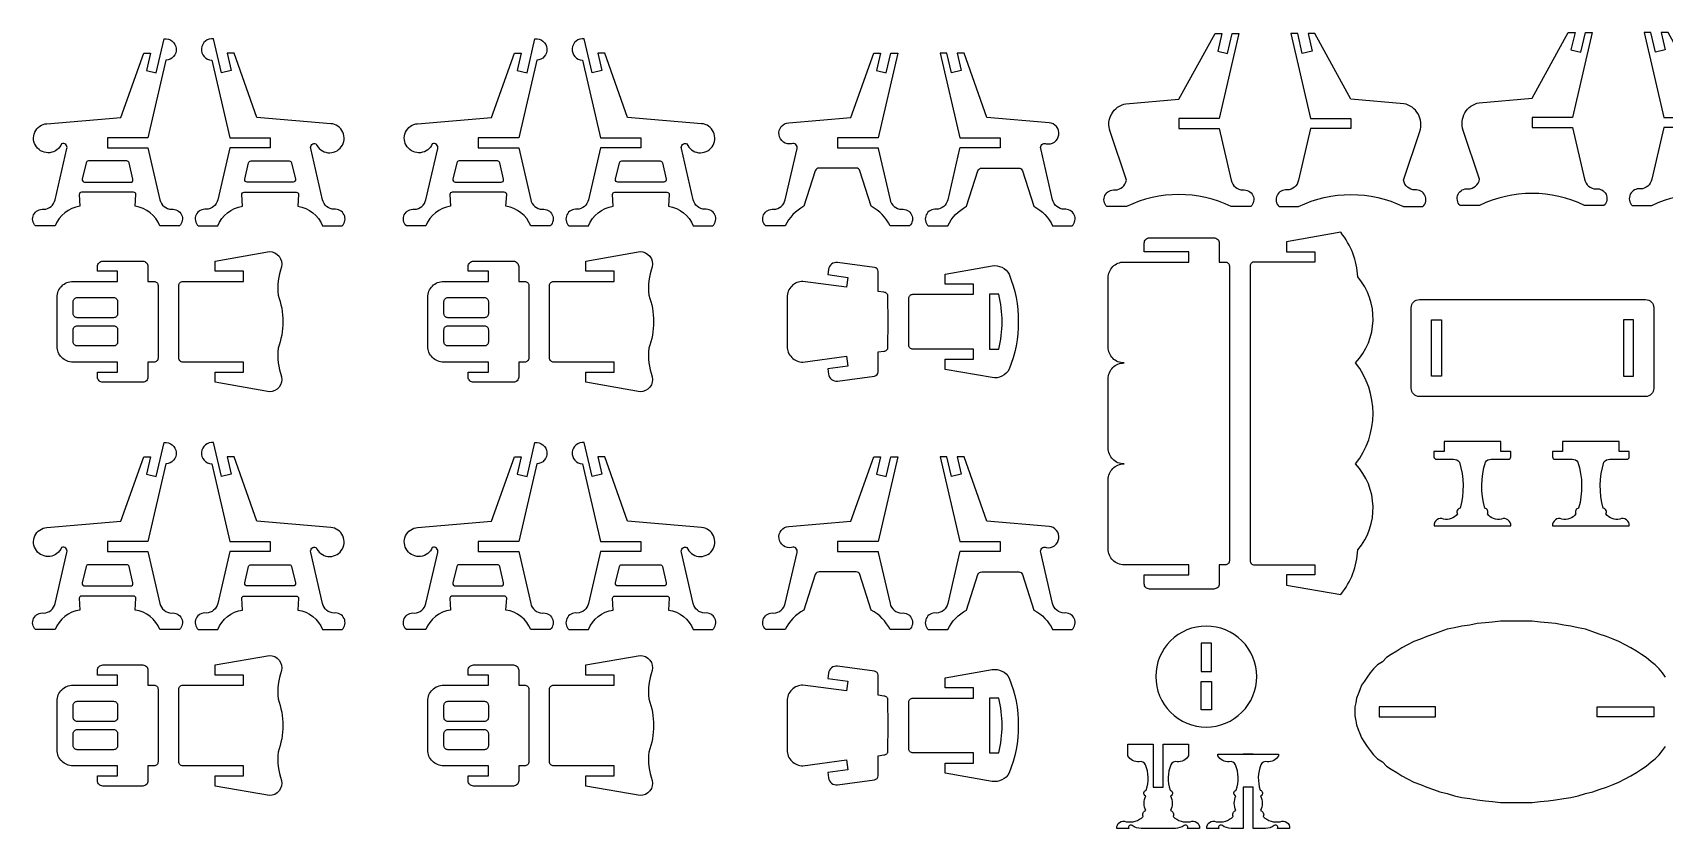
# Model space of a CAD drawing. Extents: x 4321 to 5337, y 1081 to 1720.
# Drawn here: x 4321.1 to 4805.8, y 1481.9 to 1718.4 of the extents above; entities that cross this region are included whole.
import ezdxf

# ---------------------------------------------------------------- set-up
doc = ezdxf.new("R2010")
doc.units = 0
doc.header["$MEASUREMENT"] = 0
doc.layers.add('LAYER1', color=18, linetype='CONTINUOUS')

msp = doc.modelspace()

# ---------------------------------------------------------------- linework, layer by layer
at = {"layer": 'LAYER1'}
for points in [[(4343.34, 1685.68), (4343.34, 1684.18), (4355.34, 1684.18), (4358.91, 1668.79, 0.343544), (4362.32, 1665.92, -0.729626), (4364.7, 1660.99), (4358.91, 1660.99, 0.693778), (4358.91, 1660.99, 0.271498), (4351.55, 1666.82), (4351.78, 1670.31, 0.394231), (4351.06, 1670.98), (4335.61, 1670.98, 0.394231), (4334.9, 1670.31), (4335.12, 1666.82, 0.271498), (4327.77, 1660.99), (4321.98, 1660.99, -0.729626), (4324.35, 1665.92, 0.343544), (4327.77, 1668.79), (4331.29, 1683.96, 0.616854), (4329.69, 1685.4, -0.585378), (4322.2, 1684.5, -0.585378), (4325.33, 1691.37), (4347.3, 1693.21), (4354.08, 1712.38), (4356.09, 1712.38), (4354.89, 1707.21), (4357.82, 1706.53), (4360.15, 1716.58, -0.427759), (4363.73, 1713.7, -0.427759), (4360.69, 1710.25), (4355.34, 1687.18), (4343.34, 1687.18)], [(4391.64, 1685.68), (4391.64, 1684.18), (4379.64, 1684.18), (4376.07, 1668.79, -0.343544), (4372.65, 1665.92, 0.729626), (4370.28, 1660.99), (4376.07, 1660.99, -0.693778), (4376.07, 1660.99, -0.271498), (4383.42, 1666.82), (4383.2, 1670.31, -0.394231), (4383.91, 1670.98), (4399.36, 1670.98, -0.394231), (4400.08, 1670.31), (4399.85, 1666.82, -0.271498), (4407.21, 1660.99), (4413, 1660.99, 0.729626), (4410.62, 1665.92, -0.343544), (4407.21, 1668.79), (4403.69, 1683.96, -0.616854), (4405.28, 1685.4, 0.585378), (4412.78, 1684.5, 0.585378), (4409.64, 1691.37), (4387.67, 1693.21), (4380.9, 1712.38), (4378.88, 1712.38), (4380.08, 1707.21), (4377.16, 1706.53), (4374.83, 1716.58, 0.427759), (4371.24, 1713.7, 0.427759), (4374.28, 1710.25), (4379.64, 1687.18), (4391.64, 1687.18)], [(4453.46, 1685.68), (4453.46, 1684.18), (4465.46, 1684.18), (4469.03, 1668.79, 0.343544), (4472.44, 1665.92, -0.729626), (4474.82, 1660.99), (4469.03, 1660.99, 0.693778), (4469.03, 1660.99, 0.271498), (4461.67, 1666.82), (4461.9, 1670.31, 0.394231), (4461.18, 1670.98), (4445.74, 1670.98, 0.394231), (4445.02, 1670.31), (4445.24, 1666.82, 0.271498), (4437.89, 1660.99), (4432.1, 1660.99, -0.729626), (4434.47, 1665.92, 0.343544), (4437.89, 1668.79), (4441.41, 1683.96, 0.616854), (4439.81, 1685.4, -0.585378), (4432.32, 1684.5, -0.585378), (4435.45, 1691.37), (4457.42, 1693.21), (4464.2, 1712.38), (4466.21, 1712.38), (4465.01, 1707.21), (4467.94, 1706.53), (4470.27, 1716.58, -0.427759), (4473.85, 1713.7, -0.427759), (4470.82, 1710.25), (4465.46, 1687.18), (4453.46, 1687.18)], [(4501.76, 1685.68), (4501.76, 1684.18), (4489.76, 1684.18), (4486.19, 1668.79, -0.343544), (4482.77, 1665.92, 0.729626), (4480.4, 1660.99), (4486.19, 1660.99, -0.693778), (4486.19, 1660.99, -0.271498), (4493.54, 1666.82), (4493.32, 1670.31, -0.394231), (4494.04, 1670.98), (4509.48, 1670.98, -0.394231), (4510.2, 1670.31), (4509.97, 1666.82, -0.271498), (4517.33, 1660.99), (4523.12, 1660.99, 0.729626), (4520.74, 1665.92, -0.343544), (4517.33, 1668.79), (4513.81, 1683.96, -0.616854), (4515.4, 1685.4, 0.585378), (4522.9, 1684.5, 0.585378), (4519.76, 1691.37), (4497.79, 1693.21), (4491.02, 1712.38), (4489, 1712.38), (4490.2, 1707.21), (4487.28, 1706.53), (4484.95, 1716.58, 0.427759), (4481.36, 1713.7, 0.427759), (4484.4, 1710.25), (4489.76, 1687.18), (4501.76, 1687.18)], [(4661.56, 1691.43), (4661.56, 1689.93), (4673.56, 1689.93), (4677.14, 1674.54, 0.343544), (4680.55, 1671.67, -0.729626), (4682.92, 1666.74), (4677.14, 1666.74, 0.230289), (4645.99, 1666.74), (4640.21, 1666.74, -0.729626), (4642.58, 1671.67, 0.343544), (4645.99, 1674.54), (4641.14, 1689.07, -0.456332), (4645.83, 1697.31), (4661.56, 1698.63), (4672.31, 1718.13), (4674.32, 1718.13), (4673.12, 1712.96), (4676.04, 1712.28), (4677.4, 1718.13), (4679.41, 1718.13), (4673.56, 1692.93), (4661.56, 1692.93)], [(4712.69, 1691.43), (4712.69, 1689.93), (4700.69, 1689.93), (4697.12, 1674.54, -0.343544), (4693.71, 1671.67, 0.729626), (4691.34, 1666.74), (4697.12, 1666.74, -0.230289), (4728.27, 1666.74), (4734.05, 1666.74, 0.729626), (4731.68, 1671.67, -0.343544), (4728.27, 1674.54), (4733.12, 1689.07, 0.456332), (4728.43, 1697.31), (4712.69, 1698.63), (4701.95, 1718.13), (4699.94, 1718.13), (4701.14, 1712.96), (4698.22, 1712.28), (4696.86, 1718.13), (4694.84, 1718.13), (4700.69, 1692.93), (4712.69, 1692.93)], [(4766.48, 1691.74), (4766.48, 1690.24), (4778.48, 1690.24), (4782.06, 1674.85, 0.343544), (4785.47, 1671.98, -0.729626), (4787.84, 1667.06), (4782.06, 1667.06, 0.230289), (4750.91, 1667.06), (4745.13, 1667.06, -0.729626), (4747.5, 1671.98, 0.343544), (4750.91, 1674.85), (4746.05, 1689.39, -0.456332), (4750.74, 1697.62), (4766.48, 1698.94), (4777.22, 1718.44), (4779.24, 1718.44), (4778.04, 1713.28), (4780.96, 1712.6), (4782.32, 1718.44), (4784.33, 1718.44), (4778.48, 1693.24), (4766.48, 1693.24)], [(4817.61, 1691.74), (4817.61, 1690.24), (4805.61, 1690.24), (4802.04, 1674.85, -0.343544), (4798.63, 1671.98, 0.729626), (4796.26, 1667.06), (4802.04, 1667.06, -0.230289), (4833.19, 1667.06), (4838.97, 1667.06, 0.729626), (4836.6, 1671.98, -0.343544), (4833.19, 1674.85), (4838.04, 1689.39, 0.456332), (4833.35, 1697.62), (4817.61, 1698.94), (4806.87, 1718.44), (4804.86, 1718.44), (4806.06, 1713.28), (4803.13, 1712.6), (4801.78, 1718.44), (4799.76, 1718.44), (4805.61, 1693.24), (4817.61, 1693.24)], [(4560.2, 1684.18), (4572.21, 1684.18, 0.04526), (4572.25, 1683.96), (4575.77, 1668.79, 0.343544), (4579.18, 1665.92, -0.729626), (4581.55, 1660.99), (4575.77, 1660.99, 0.157681), (4570.21, 1666.82), (4566.83, 1677.34, 0.325785), (4565.69, 1678.18), (4554.71, 1678.18, 0.325785), (4553.56, 1677.34), (4550.18, 1666.82, 0.157681), (4544.62, 1660.99), (4538.84, 1660.99, -0.729626), (4541.21, 1665.92, 0.343544), (4544.62, 1668.79), (4548.15, 1683.96, 0.616854), (4546.55, 1685.4, -0.432644), (4542.79, 1688.07, -0.432644), (4545.69, 1691.66), (4564.16, 1693.21), (4570.94, 1712.38), (4572.95, 1712.38), (4571.75, 1707.21), (4574.67, 1706.53), (4576.03, 1712.38), (4578.05, 1712.38), (4572.2, 1687.18), (4560.2, 1687.18)], [(4608.5, 1684.18), (4596.49, 1684.18, -0.04526), (4596.45, 1683.96), (4592.92, 1668.79, -0.343544), (4589.51, 1665.92, 0.729626), (4587.14, 1660.99), (4592.92, 1660.99, -0.157681), (4598.48, 1666.82), (4601.86, 1677.34, -0.325785), (4603.01, 1678.18), (4613.99, 1678.18, -0.325785), (4615.13, 1677.34), (4618.51, 1666.82, -0.157681), (4624.07, 1660.99), (4629.85, 1660.99, 0.729626), (4627.48, 1665.92, -0.343544), (4624.07, 1668.79), (4620.55, 1683.96, -0.616854), (4622.14, 1685.4, 0.432644), (4625.9, 1688.07, 0.432644), (4623, 1691.66), (4604.53, 1693.21), (4597.76, 1712.38), (4595.74, 1712.38), (4596.94, 1707.21), (4594.02, 1706.53), (4592.66, 1712.38), (4590.65, 1712.38), (4596.5, 1687.18), (4608.5, 1687.18)], [(4343.34, 1680.29), (4337.65, 1680.29, 0.348878), (4336.95, 1679.73), (4335.82, 1674.86, 0.482714), (4336.52, 1673.98), (4350.15, 1673.98, 0.216532), (4350.7, 1674.22, 0.240993), (4350.86, 1674.86), (4349.72, 1679.73, 0.348878), (4349.02, 1680.29)], [(4391.64, 1680.29), (4397.32, 1680.29, -0.348878), (4398.02, 1679.73), (4399.16, 1674.86, -0.482714), (4398.45, 1673.98), (4384.82, 1673.98, -0.216532), (4384.28, 1674.22, -0.240993), (4384.12, 1674.86), (4385.25, 1679.73, -0.348878), (4385.95, 1680.29)], [(4453.46, 1680.29), (4447.77, 1680.29, 0.348878), (4447.07, 1679.73), (4445.94, 1674.86, 0.482714), (4446.64, 1673.98), (4460.28, 1673.98, 0.216532), (4460.82, 1674.22, 0.240993), (4460.98, 1674.86), (4459.84, 1679.73, 0.348878), (4459.14, 1680.29)], [(4501.76, 1680.29), (4507.44, 1680.29, -0.348878), (4508.15, 1679.73), (4509.28, 1674.86, -0.482714), (4508.58, 1673.98), (4494.94, 1673.98, -0.216532), (4494.4, 1674.22, -0.240993), (4494.24, 1674.86), (4495.37, 1679.73, -0.348878), (4496.07, 1680.29)], [(4714.74, 1645.82, 0.157436), (4709.65, 1659.09), (4693.53, 1656.26), (4693.53, 1653.26), (4701.93, 1653.26), (4701.93, 1650.26), (4683.93, 1650.26, 0.414214), (4682.73, 1649.06), (4682.73, 1638.26), (4682.73, 1561.46, 0.414214), (4683.93, 1560.26), (4701.93, 1560.26), (4701.93, 1557.26), (4693.53, 1557.26), (4693.53, 1554.26), (4709.65, 1551.42, 0.157436), (4714.74, 1564.7, 0.379394), (4714.06, 1590.26, 0.346118), (4714.06, 1620.26, 0.379394)], [(4364.51, 1632.5), (4364.51, 1643.3, -0.414214), (4365.71, 1644.5), (4383.71, 1644.5), (4383.71, 1647.5), (4375.31, 1647.5), (4375.31, 1650.5), (4391.43, 1653.34, -0.480696), (4395.03, 1648.84, 0.114725), (4394, 1640.4, -0.088383), (4395.42, 1632.5, -0.088383), (4394, 1624.61, 0.114725), (4395.03, 1616.17, -0.480696), (4391.43, 1611.67), (4375.31, 1614.51), (4375.31, 1617.51), (4383.71, 1617.51), (4383.71, 1620.5), (4365.71, 1620.5, -0.414214), (4364.51, 1621.7)], [(4474.63, 1632.5), (4474.63, 1643.3, -0.414214), (4475.83, 1644.5), (4493.83, 1644.5), (4493.83, 1647.5), (4485.43, 1647.5), (4485.43, 1650.5), (4501.55, 1653.34, -0.480696), (4505.15, 1648.84, 0.114725), (4504.12, 1640.4, -0.088383), (4505.54, 1632.5, -0.088383), (4504.12, 1624.61, 0.114725), (4505.15, 1616.17, -0.480696), (4501.55, 1611.67), (4485.43, 1614.51), (4485.43, 1617.51), (4493.83, 1617.51), (4493.83, 1620.5), (4475.83, 1620.5, -0.414214), (4474.63, 1621.7)], [(4645.28, 1590.26, -0.414214), (4640.56, 1594.97), (4640.56, 1615.55, -0.414214), (4645.28, 1620.26, -0.414214), (4640.56, 1624.97), (4640.56, 1645.55, -0.414214), (4645.28, 1650.26), (4664.56, 1650.26), (4664.56, 1653.26), (4651.28, 1653.26), (4651.28, 1655.89, -0.414214), (4652.85, 1657.46), (4671.99, 1657.46, -0.414214), (4673.56, 1655.89), (4673.56, 1650.26), (4675.36, 1650.26, -0.414214), (4676.56, 1649.06), (4676.56, 1561.46, -0.414214), (4675.36, 1560.26), (4673.56, 1560.26), (4673.56, 1554.63, -0.414214), (4671.99, 1553.06), (4652.85, 1553.06, -0.414214), (4651.28, 1554.63), (4651.28, 1557.26), (4664.56, 1557.26), (4664.56, 1560.26), (4645.28, 1560.26, -0.414214), (4640.56, 1564.97), (4640.56, 1585.55, -0.414214)], [(4333.05, 1644.5), (4346.34, 1644.5), (4346.34, 1647.5), (4340.34, 1647.5), (4340.34, 1648.93, -0.414214), (4341.91, 1650.5), (4353.77, 1650.5, -0.414214), (4355.34, 1648.93), (4355.34, 1644.5), (4357.14, 1644.5, -0.414214), (4358.34, 1643.3), (4358.34, 1621.7, -0.414214), (4357.14, 1620.5), (4355.34, 1620.5), (4355.34, 1616.08, -0.414214), (4353.77, 1614.5), (4341.91, 1614.5, -0.414214), (4340.34, 1616.08), (4340.34, 1617.5), (4346.34, 1617.5), (4346.34, 1620.5), (4333.05, 1620.5, -0.414214), (4328.34, 1625.22), (4328.34, 1639.79, -0.414214)], [(4443.17, 1644.5), (4456.46, 1644.5), (4456.46, 1647.5), (4450.46, 1647.5), (4450.46, 1648.93, -0.414214), (4452.03, 1650.5), (4463.89, 1650.5, -0.414214), (4465.46, 1648.93), (4465.46, 1644.5), (4467.26, 1644.5, -0.414214), (4468.46, 1643.3), (4468.46, 1621.7, -0.414214), (4467.26, 1620.5), (4465.46, 1620.5), (4465.46, 1616.08, -0.414214), (4463.89, 1614.5), (4452.03, 1614.5, -0.414214), (4450.46, 1616.08), (4450.46, 1617.5), (4456.46, 1617.5), (4456.46, 1620.5), (4443.17, 1620.5, -0.414214), (4438.46, 1625.22), (4438.46, 1639.79, -0.414214)], [(4575.2, 1632.5), (4575.16, 1640.05, 0.414214), (4573.96, 1641.25), (4572.2, 1641.49), (4572.2, 1647.44, 0.375308), (4571.16, 1648.63), (4560.16, 1650.12, 0.414214), (4557.46, 1648.07), (4557.25, 1646.51), (4563.2, 1645.7), (4562.8, 1642.76), (4549.91, 1644.5, 0.414214), (4545.2, 1639.79), (4545.2, 1632.5), (4545.2, 1625.22, 0.414214), (4549.91, 1620.5), (4562.8, 1622.25), (4563.2, 1619.3), (4557.25, 1618.5), (4557.46, 1616.94, 0.414214), (4560.16, 1614.89), (4571.16, 1616.38, 0.375308), (4572.2, 1617.57), (4572.2, 1623.52), (4573.96, 1623.76, 0.414214), (4575.16, 1624.96)], [(4613.85, 1632.5, -0.101097), (4611.15, 1618.41, -0.327051), (4606.06, 1615.9), (4592.16, 1618.35), (4592.16, 1621.35), (4600.56, 1621.35), (4600.56, 1624.34), (4582.56, 1624.34, -0.414214), (4581.36, 1625.54), (4581.36, 1632.5), (4581.36, 1639.46, -0.414214), (4582.56, 1640.66), (4600.56, 1640.66), (4600.56, 1643.66), (4592.16, 1643.66), (4592.16, 1646.66), (4606.06, 1649.11, -0.327051), (4611.15, 1646.6, -0.101097)], [(4346.34, 1638.5), (4346.34, 1634.9, -0.414214), (4345.14, 1633.7), (4334.34, 1633.7, -0.414214), (4333.14, 1634.9), (4333.14, 1638.5, -0.414214), (4334.34, 1639.7), (4345.14, 1639.7, -0.414214)], [(4456.46, 1638.5), (4456.46, 1634.9, -0.414214), (4455.26, 1633.7), (4444.46, 1633.7, -0.414214), (4443.26, 1634.9), (4443.26, 1638.5, -0.414214), (4444.46, 1639.7), (4455.26, 1639.7, -0.414214)], [(4608.04, 1624.34, 0.124363), (4608.04, 1640.66), (4605.36, 1640.66), (4605.36, 1624.34)], [(4733.01, 1639.09), (4800.21, 1639.09, -0.414214), (4802.61, 1636.69), (4802.61, 1612.69, -0.414214), (4800.21, 1610.29), (4733.01, 1610.29, -0.414214), (4730.61, 1612.69), (4730.61, 1636.69, -0.414214)], [(4346.34, 1630.1), (4346.34, 1626.5, -0.414214), (4345.14, 1625.3), (4334.34, 1625.3, -0.414214), (4333.14, 1626.5), (4333.14, 1630.1, -0.414214), (4334.34, 1631.3), (4345.14, 1631.3, -0.414214)], [(4456.46, 1630.1), (4456.46, 1626.5, -0.414214), (4455.26, 1625.3), (4444.46, 1625.3, -0.414214), (4443.26, 1626.5), (4443.26, 1630.1, -0.414214), (4444.46, 1631.3), (4455.26, 1631.3, -0.414214)], [(4343.34, 1565.68), (4343.34, 1564.18), (4355.34, 1564.18), (4358.91, 1548.79, 0.343544), (4362.32, 1545.92, -0.729626), (4364.7, 1540.99), (4358.91, 1540.99, 0.693778), (4358.91, 1540.99, 0.271498), (4351.55, 1546.82), (4351.78, 1550.31, 0.394231), (4351.06, 1550.98), (4335.61, 1550.98, 0.394231), (4334.9, 1550.31), (4335.12, 1546.82, 0.271498), (4327.77, 1540.99), (4321.98, 1540.99, -0.729626), (4324.35, 1545.92, 0.343544), (4327.77, 1548.79), (4331.29, 1563.96, 0.616854), (4329.69, 1565.4, -0.585378), (4322.2, 1564.5, -0.585378), (4325.33, 1571.37), (4347.3, 1573.21), (4354.08, 1592.38), (4356.09, 1592.38), (4354.89, 1587.21), (4357.82, 1586.53), (4360.15, 1596.58, -0.427759), (4363.73, 1593.7, -0.427759), (4360.69, 1590.25), (4355.34, 1567.18), (4343.34, 1567.18)], [(4391.64, 1565.68), (4391.64, 1564.18), (4379.64, 1564.18), (4376.07, 1548.79, -0.343544), (4372.65, 1545.92, 0.729626), (4370.28, 1540.99), (4376.07, 1540.99, -0.693778), (4376.07, 1540.99, -0.271498), (4383.42, 1546.82), (4383.2, 1550.31, -0.394231), (4383.91, 1550.98), (4399.36, 1550.98, -0.394231), (4400.08, 1550.31), (4399.85, 1546.82, -0.271498), (4407.21, 1540.99), (4413, 1540.99, 0.729626), (4410.62, 1545.92, -0.343544), (4407.21, 1548.79), (4403.69, 1563.96, -0.616854), (4405.28, 1565.4, 0.585378), (4412.78, 1564.5, 0.585378), (4409.64, 1571.37), (4387.67, 1573.21), (4380.9, 1592.38), (4378.88, 1592.38), (4380.08, 1587.21), (4377.16, 1586.53), (4374.83, 1596.58, 0.427759), (4371.24, 1593.7, 0.427759), (4374.28, 1590.25), (4379.64, 1567.18), (4391.64, 1567.18)], [(4453.46, 1565.68), (4453.46, 1564.18), (4465.46, 1564.18), (4469.03, 1548.79, 0.343544), (4472.44, 1545.92, -0.729626), (4474.82, 1540.99), (4469.03, 1540.99, 0.693778), (4469.03, 1540.99, 0.271498), (4461.67, 1546.82), (4461.9, 1550.31, 0.394231), (4461.18, 1550.98), (4445.74, 1550.98, 0.394231), (4445.02, 1550.31), (4445.24, 1546.82, 0.271498), (4437.89, 1540.99), (4432.1, 1540.99, -0.729626), (4434.47, 1545.92, 0.343544), (4437.89, 1548.79), (4441.41, 1563.96, 0.616854), (4439.81, 1565.4, -0.585378), (4432.32, 1564.5, -0.585378), (4435.45, 1571.37), (4457.42, 1573.21), (4464.2, 1592.38), (4466.21, 1592.38), (4465.01, 1587.21), (4467.94, 1586.53), (4470.27, 1596.58, -0.427759), (4473.85, 1593.7, -0.427759), (4470.82, 1590.25), (4465.46, 1567.18), (4453.46, 1567.18)], [(4501.76, 1565.68), (4501.76, 1564.18), (4489.76, 1564.18), (4486.19, 1548.79, -0.343544), (4482.77, 1545.92, 0.729626), (4480.4, 1540.99), (4486.19, 1540.99, -0.693778), (4486.19, 1540.99, -0.271498), (4493.54, 1546.82), (4493.32, 1550.31, -0.394231), (4494.04, 1550.98), (4509.48, 1550.98, -0.394231), (4510.2, 1550.31), (4509.97, 1546.82, -0.271498), (4517.33, 1540.99), (4523.12, 1540.99, 0.729626), (4520.74, 1545.92, -0.343544), (4517.33, 1548.79), (4513.81, 1563.96, -0.616854), (4515.4, 1565.4, 0.585378), (4522.9, 1564.5, 0.585378), (4519.76, 1571.37), (4497.79, 1573.21), (4491.02, 1592.38), (4489, 1592.38), (4490.2, 1587.21), (4487.28, 1586.53), (4484.95, 1596.58, 0.427759), (4481.36, 1593.7, 0.427759), (4484.4, 1590.25), (4489.76, 1567.18), (4501.76, 1567.18)], [(4748.76, 1571.84), (4760.15, 1571.84, 0.570657), (4757.36, 1573.83, -0.289506), (4753.22, 1575.37, 0.497317), (4752.42, 1577.11, 0.217136), (4752.42, 1577.11, -0.145354), (4752.61, 1590.75, -0.281118), (4754.37, 1591.63), (4759.44, 1591.63, 0.414214), (4760.16, 1592.35), (4760.16, 1593.92), (4757.16, 1593.92), (4757.16, 1596.92), (4750.26, 1596.92), (4748.76, 1596.92), (4747.25, 1596.92), (4740.35, 1596.92), (4740.35, 1593.92), (4737.35, 1593.92), (4737.35, 1592.35, 0.414214), (4738.07, 1591.63), (4743.14, 1591.63, -0.281118), (4744.9, 1590.75, -0.145354), (4745.09, 1577.11, 0.217136), (4745.09, 1577.11, 0.497317), (4744.29, 1575.37, -0.289506), (4740.16, 1573.83, 0.570657), (4737.36, 1571.84)], [(4783.97, 1571.84), (4795.37, 1571.84, 0.570657), (4792.57, 1573.83, -0.289506), (4788.43, 1575.37, 0.497317), (4787.64, 1577.11, 0.217136), (4787.64, 1577.11, -0.145354), (4787.82, 1590.75, -0.281118), (4789.59, 1591.63), (4794.65, 1591.63, 0.414214), (4795.37, 1592.35), (4795.37, 1593.92), (4792.37, 1593.92), (4792.37, 1596.92), (4785.47, 1596.92), (4783.97, 1596.92), (4782.47, 1596.92), (4775.57, 1596.92), (4775.57, 1593.92), (4772.57, 1593.92), (4772.57, 1592.35, 0.414214), (4773.29, 1591.63), (4778.35, 1591.63, -0.281118), (4780.12, 1590.75, -0.145354), (4780.31, 1577.11, 0.217136), (4780.31, 1577.11, 0.497317), (4779.51, 1575.37, -0.289506), (4775.37, 1573.83, 0.570657), (4772.57, 1571.84)], [(4560.2, 1564.18), (4572.21, 1564.18, 0.04526), (4572.25, 1563.96), (4575.77, 1548.79, 0.343544), (4579.18, 1545.92, -0.729626), (4581.55, 1540.99), (4575.77, 1540.99, 0.157681), (4570.21, 1546.82), (4566.83, 1557.34, 0.325785), (4565.69, 1558.18), (4554.71, 1558.18, 0.325785), (4553.56, 1557.34), (4550.18, 1546.82, 0.157681), (4544.62, 1540.99), (4538.84, 1540.99, -0.729626), (4541.21, 1545.92, 0.343544), (4544.62, 1548.79), (4548.15, 1563.96, 0.616854), (4546.55, 1565.4, -0.432644), (4542.79, 1568.07, -0.432644), (4545.69, 1571.66), (4564.16, 1573.21), (4570.94, 1592.38), (4572.95, 1592.38), (4571.75, 1587.21), (4574.67, 1586.53), (4576.03, 1592.38), (4578.05, 1592.38), (4572.2, 1567.18), (4560.2, 1567.18)], [(4608.5, 1564.18), (4596.49, 1564.18, -0.04526), (4596.45, 1563.96), (4592.92, 1548.79, -0.343544), (4589.51, 1545.92, 0.729626), (4587.14, 1540.99), (4592.92, 1540.99, -0.157681), (4598.48, 1546.82), (4601.86, 1557.34, -0.325785), (4603.01, 1558.18), (4613.99, 1558.18, -0.325785), (4615.13, 1557.34), (4618.51, 1546.82, -0.157681), (4624.07, 1540.99), (4629.85, 1540.99, 0.729626), (4627.48, 1545.92, -0.343544), (4624.07, 1548.79), (4620.55, 1563.96, -0.616854), (4622.14, 1565.4, 0.432644), (4625.9, 1568.07, 0.432644), (4623, 1571.66), (4604.53, 1573.21), (4597.76, 1592.38), (4595.74, 1592.38), (4596.94, 1587.21), (4594.02, 1586.53), (4592.66, 1592.38), (4590.65, 1592.38), (4596.5, 1567.18), (4608.5, 1567.18)], [(4343.34, 1560.29), (4337.65, 1560.29, 0.348878), (4336.95, 1559.73), (4335.82, 1554.86, 0.482714), (4336.52, 1553.98), (4350.15, 1553.98, 0.216532), (4350.7, 1554.22, 0.240993), (4350.86, 1554.86), (4349.72, 1559.73, 0.348878), (4349.02, 1560.29)], [(4391.64, 1560.29), (4397.32, 1560.29, -0.348878), (4398.02, 1559.73), (4399.16, 1554.86, -0.482714), (4398.45, 1553.98), (4384.82, 1553.98, -0.216532), (4384.28, 1554.22, -0.240993), (4384.12, 1554.86), (4385.25, 1559.73, -0.348878), (4385.95, 1560.29)], [(4453.46, 1560.29), (4447.77, 1560.29, 0.348878), (4447.07, 1559.73), (4445.94, 1554.86, 0.482714), (4446.64, 1553.98), (4460.28, 1553.98, 0.216532), (4460.82, 1554.22, 0.240993), (4460.98, 1554.86), (4459.84, 1559.73, 0.348878), (4459.14, 1560.29)], [(4501.76, 1560.29), (4507.44, 1560.29, -0.348878), (4508.15, 1559.73), (4509.28, 1554.86, -0.482714), (4508.58, 1553.98), (4494.94, 1553.98, -0.216532), (4494.4, 1554.22, -0.240993), (4494.24, 1554.86), (4495.37, 1559.73, -0.348878), (4496.07, 1560.29)], [(4669.71, 1542.04, 0.414214), (4654.71, 1527.04, 0.414214), (4669.71, 1512.04, 0.414214), (4684.71, 1527.04, 0.414214)], [(4364.51, 1512.5), (4364.51, 1523.3, -0.414214), (4365.71, 1524.5), (4383.71, 1524.5), (4383.71, 1527.5), (4375.31, 1527.5), (4375.31, 1530.5), (4391.43, 1533.34, -0.480696), (4395.03, 1528.84, 0.114725), (4394, 1520.4, -0.088383), (4395.42, 1512.5, -0.088383), (4394, 1504.61, 0.114725), (4395.03, 1496.17, -0.480696), (4391.43, 1491.67), (4375.31, 1494.51), (4375.31, 1497.51), (4383.71, 1497.51), (4383.71, 1500.5), (4365.71, 1500.5, -0.414214), (4364.51, 1501.7)], [(4474.63, 1512.5), (4474.63, 1523.3, -0.414214), (4475.83, 1524.5), (4493.83, 1524.5), (4493.83, 1527.5), (4485.43, 1527.5), (4485.43, 1530.5), (4501.55, 1533.34, -0.480696), (4505.15, 1528.84, 0.114725), (4504.12, 1520.4, -0.088383), (4505.54, 1512.5, -0.088383), (4504.12, 1504.61, 0.114725), (4505.15, 1496.17, -0.480696), (4501.55, 1491.67), (4485.43, 1494.51), (4485.43, 1497.51), (4493.83, 1497.51), (4493.83, 1500.5), (4475.83, 1500.5, -0.414214), (4474.63, 1501.7)], [(4333.05, 1524.5), (4346.34, 1524.5), (4346.34, 1527.5), (4340.34, 1527.5), (4340.34, 1528.93, -0.414214), (4341.91, 1530.5), (4353.77, 1530.5, -0.414214), (4355.34, 1528.93), (4355.34, 1524.5), (4357.14, 1524.5, -0.414214), (4358.34, 1523.3), (4358.34, 1501.7, -0.414214), (4357.14, 1500.5), (4355.34, 1500.5), (4355.34, 1496.08, -0.414214), (4353.77, 1494.5), (4341.91, 1494.5, -0.414214), (4340.34, 1496.08), (4340.34, 1497.5), (4346.34, 1497.5), (4346.34, 1500.5), (4333.05, 1500.5, -0.414214), (4328.34, 1505.22), (4328.34, 1519.79, -0.414214)], [(4443.17, 1524.5), (4456.46, 1524.5), (4456.46, 1527.5), (4450.46, 1527.5), (4450.46, 1528.93, -0.414214), (4452.03, 1530.5), (4463.89, 1530.5, -0.414214), (4465.46, 1528.93), (4465.46, 1524.5), (4467.26, 1524.5, -0.414214), (4468.46, 1523.3), (4468.46, 1501.7, -0.414214), (4467.26, 1500.5), (4465.46, 1500.5), (4465.46, 1496.08, -0.414214), (4463.89, 1494.5), (4452.03, 1494.5, -0.414214), (4450.46, 1496.08), (4450.46, 1497.5), (4456.46, 1497.5), (4456.46, 1500.5), (4443.17, 1500.5, -0.414214), (4438.46, 1505.22), (4438.46, 1519.79, -0.414214)], [(4575.2, 1512.5), (4575.16, 1520.05, 0.414214), (4573.96, 1521.25), (4572.2, 1521.49), (4572.2, 1527.44, 0.375308), (4571.16, 1528.63), (4560.16, 1530.12, 0.414214), (4557.46, 1528.07), (4557.25, 1526.51), (4563.2, 1525.7), (4562.8, 1522.76), (4549.91, 1524.5, 0.414214), (4545.2, 1519.79), (4545.2, 1512.5), (4545.2, 1505.22, 0.414214), (4549.91, 1500.5), (4562.8, 1502.25), (4563.2, 1499.3), (4557.25, 1498.5), (4557.46, 1496.94, 0.414214), (4560.16, 1494.89), (4571.16, 1496.38, 0.375308), (4572.2, 1497.57), (4572.2, 1503.52), (4573.96, 1503.76, 0.414214), (4575.16, 1504.96)], [(4613.85, 1512.5, -0.101097), (4611.15, 1498.41, -0.327051), (4606.06, 1495.9), (4592.16, 1498.35), (4592.16, 1501.35), (4600.56, 1501.35), (4600.56, 1504.34), (4582.56, 1504.34, -0.414214), (4581.36, 1505.54), (4581.36, 1512.5), (4581.36, 1519.46, -0.414214), (4582.56, 1520.66), (4600.56, 1520.66), (4600.56, 1523.66), (4592.16, 1523.66), (4592.16, 1526.66), (4606.06, 1529.11, -0.327051), (4611.15, 1526.6, -0.101097)], [(4346.34, 1518.5), (4346.34, 1514.9, -0.414214), (4345.14, 1513.7), (4334.34, 1513.7, -0.414214), (4333.14, 1514.9), (4333.14, 1518.5, -0.414214), (4334.34, 1519.7), (4345.14, 1519.7, -0.414214)], [(4456.46, 1518.5), (4456.46, 1514.9, -0.414214), (4455.26, 1513.7), (4444.46, 1513.7, -0.414214), (4443.26, 1514.9), (4443.26, 1518.5, -0.414214), (4444.46, 1519.7), (4455.26, 1519.7, -0.414214)], [(4608.04, 1504.34, 0.124363), (4608.04, 1520.66), (4605.36, 1520.66), (4605.36, 1504.34)], [(4346.34, 1510.1), (4346.34, 1506.5, -0.414214), (4345.14, 1505.3), (4334.34, 1505.3, -0.414214), (4333.14, 1506.5), (4333.14, 1510.1, -0.414214), (4334.34, 1511.3), (4345.14, 1511.3, -0.414214)], [(4456.46, 1510.1), (4456.46, 1506.5, -0.414214), (4455.26, 1505.3), (4444.46, 1505.3, -0.414214), (4443.26, 1506.5), (4443.26, 1510.1, -0.414214), (4444.46, 1511.3), (4455.26, 1511.3, -0.414214)], [(4664.42, 1503.52, -0.301445), (4661.03, 1501.72, 0.346418), (4659.16, 1500.84, 0.169376), (4658.95, 1493.32, -0.755968), (4659.08, 1491.59, -0.217136), (4659.08, 1487.19, -0.497317), (4659.87, 1485.45, 0.242348), (4664.92, 1483.91, -0.570657), (4667.72, 1481.92), (4664.16, 1481.92, 0.75881), (4663.1, 1482.76, -0.158853), (4660.52, 1481.92), (4650.32, 1481.92, -0.158853), (4647.73, 1482.76, 0.75881), (4646.67, 1481.92), (4643.12, 1481.92, -0.570657), (4645.91, 1483.91, 0.242348), (4650.96, 1485.45, -0.497317), (4651.75, 1487.19, -0.217136), (4651.75, 1491.59, -0.755968), (4651.88, 1493.32, 0.169376), (4651.67, 1500.84, 0.346418), (4649.8, 1501.72, -0.301445), (4646.42, 1503.52), (4646.42, 1507), (4653.92, 1507), (4653.92, 1494.22), (4656.92, 1494.22), (4656.92, 1507), (4664.42, 1507)], [(4691.16, 1503.52, -0.301445), (4687.78, 1501.72, 0.346418), (4685.91, 1500.84, 0.169376), (4685.7, 1493.32, -0.755968), (4685.82, 1491.59, -0.217136), (4685.82, 1487.19, -0.497317), (4686.62, 1485.45, 0.242348), (4691.67, 1483.91, -0.570657), (4694.46, 1481.92), (4690.91, 1481.92, 0.75881), (4689.85, 1482.76, -0.158853), (4687.26, 1481.92), (4683.66, 1481.92), (4683.66, 1494.22), (4680.66, 1494.22), (4680.66, 1481.92), (4677.06, 1481.92, -0.158853), (4674.48, 1482.76, 0.75881), (4673.42, 1481.92), (4669.86, 1481.92, -0.570657), (4672.66, 1483.91, 0.242348), (4677.71, 1485.45, -0.497317), (4678.5, 1487.19, -0.217136), (4678.5, 1491.59, -0.755968), (4678.63, 1493.32, 0.169376), (4678.42, 1500.84, 0.346418), (4676.55, 1501.72, -0.301445), (4673.16, 1503.52), (4673.16, 1504), (4691.16, 1504)]]:
    msp.add_lwpolyline(points, format="xyb", close=True, dxfattribs=at)
for points in [[(4736.61, 1633.09), (4739.61, 1633.09), (4739.61, 1616.29), (4736.61, 1616.29)], [(4796.61, 1633.09), (4793.61, 1633.09), (4793.61, 1616.29), (4796.61, 1616.29)], [(4671.21, 1536.94), (4668.21, 1536.94), (4668.21, 1528.54), (4671.21, 1528.54)], [(4671.21, 1517.14), (4668.21, 1517.14), (4668.21, 1525.54), (4671.21, 1525.54)], [(4721.03, 1518.09), (4721.03, 1515.09), (4737.83, 1515.09), (4737.83, 1518.09)], [(4802.63, 1518.09), (4802.63, 1515.09), (4785.83, 1515.09), (4785.83, 1518.09)]]:
    msp.add_lwpolyline(points, close=True, dxfattribs=at)
for points in [[(4806.16, 1526.9), (4805.2, 1528.11), (4804.24, 1529.31), (4803.04, 1530.51), (4801.84, 1531.47), (4800.39, 1532.67), (4798.95, 1533.63), (4797.51, 1534.6), (4795.83, 1535.56), (4794.14, 1536.52), (4792.22, 1537.48), (4790.54, 1538.2), (4788.61, 1538.92), (4786.45, 1539.64), (4784.53, 1540.37), (4782.36, 1541.09), (4780.2, 1541.57), (4778.04, 1542.05), (4775.87, 1542.29), (4773.47, 1542.77), (4771.31, 1543.01), (4768.9, 1543.25), (4766.5, 1543.49), (4764.1, 1543.49), (4761.93, 1543.49), (4759.53, 1543.49), (4757.12, 1543.49), (4754.72, 1543.25), (4752.56, 1543.01), (4750.15, 1542.77), (4747.99, 1542.29), (4745.59, 1542.05), (4743.42, 1541.57), (4741.26, 1541.09), (4739.1, 1540.37), (4737.17, 1539.64), (4735.25, 1538.92), (4733.33, 1538.2), (4731.4, 1537.48), (4729.48, 1536.52), (4727.8, 1535.56), (4726.36, 1534.6), (4724.67, 1533.63), (4723.23, 1532.67), (4722.03, 1531.47), (4720.59, 1530.51), (4719.38, 1529.31), (4718.42, 1528.11), (4717.46, 1526.9), (4716.74, 1525.7), (4715.78, 1524.5), (4715.3, 1523.06), (4714.82, 1521.86), (4714.34, 1520.65), (4714.1, 1519.21), (4713.86, 1518.01), (4713.86, 1516.57), (4713.86, 1515.37), (4714.1, 1513.92), (4714.34, 1512.72), (4714.82, 1511.28), (4715.3, 1510.08), (4715.78, 1508.88), (4716.74, 1507.43), (4717.46, 1506.23), (4718.42, 1505.03), (4719.38, 1503.83), (4720.59, 1502.63), (4722.03, 1501.66), (4723.23, 1500.46), (4724.67, 1499.5), (4726.36, 1498.54), (4727.8, 1497.58), (4729.48, 1496.62), (4731.4, 1495.65), (4733.33, 1494.93), (4735.25, 1494.21), (4737.17, 1493.49), (4739.1, 1492.77), (4741.26, 1492.29), (4743.42, 1491.57), (4745.59, 1491.09), (4747.99, 1490.85), (4750.15, 1490.37), (4752.56, 1490.13), (4754.72, 1489.88), (4757.12, 1489.64), (4759.53, 1489.64), (4761.93, 1489.64), (4764.1, 1489.64), (4766.5, 1489.64), (4768.9, 1489.88), (4771.31, 1490.13), (4773.47, 1490.37), (4775.87, 1490.85), (4778.04, 1491.09), (4780.2, 1491.57), (4782.36, 1492.29), (4784.53, 1492.77), (4786.45, 1493.49), (4788.61, 1494.21), (4790.54, 1494.93), (4792.22, 1495.65), (4794.14, 1496.62), (4795.83, 1497.58), (4797.51, 1498.54), (4798.95, 1499.5), (4800.39, 1500.46), (4801.84, 1501.66), (4803.04, 1502.63), (4804.24, 1503.83), (4805.2, 1505.03), (4806.16, 1506.23)], [(4683.66, 1504), (4680.66, 1504)]]:
    msp.add_lwpolyline(points, dxfattribs=at)

doc.saveas('drawing.dxf')
